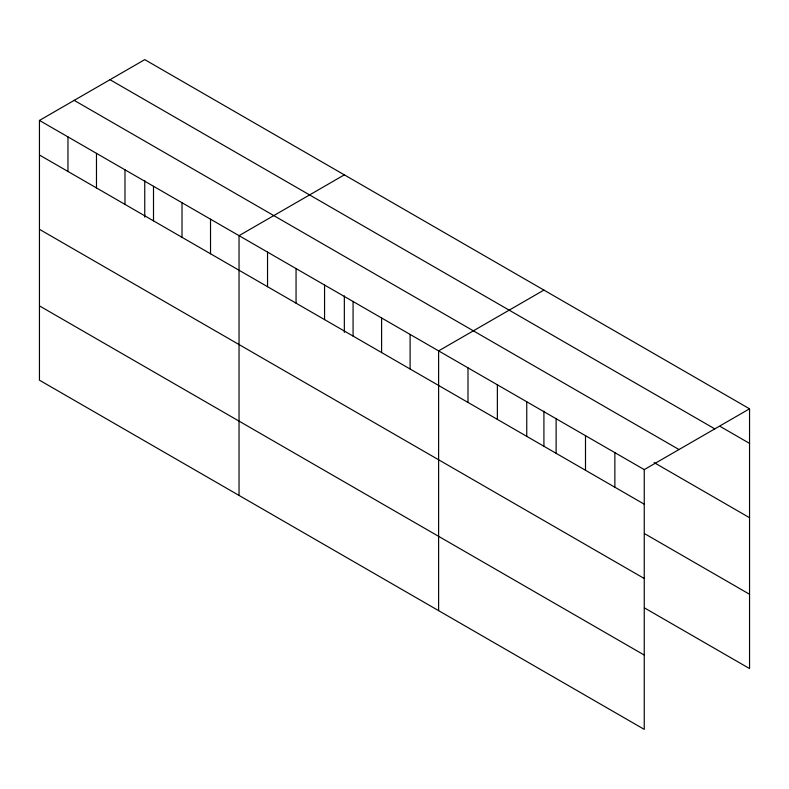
<?xml version="1.0" encoding="UTF-8"?>
<svg xmlns="http://www.w3.org/2000/svg" width="789" height="789" viewBox="0 0 789 789"><rect width="100%" height="100%" fill="white"/><g stroke="black" fill="none" stroke-linecap="round" stroke-linejoin="round"><path stroke-width="1.18" d="M39.45 120.431L644.248 469.603L644.248 729.371L39.45 380.19L39.45 120.431L144.752 59.629L749.55 408.81L749.55 668.569L644.633 608.003M344.339 174.862L239.037 235.655L239.037 495.423M543.917 290.086L438.615 350.888L438.615 610.647M644.248 469.603L749.55 408.81M720.17 426.435L749.55 443.388M110.006 79.699L714.804 428.871M74.196 100.361L678.994 449.543M654.081 462.581L749.55 517.702M39.45 155.009L644.248 504.191M644.633 533.689L749.55 594.265M39.45 229.323L644.248 578.495M39.45 305.885L644.248 655.057M614.868 452.639L614.868 487.227M585.497 435.686L585.497 470.264M556.117 418.722L556.117 453.31M543.917 411.128L543.917 446.377M526.746 401.769L526.746 436.347M497.366 384.805L497.366 419.383M467.995 367.842L467.995 402.429M410.102 334.428L410.102 369.005M381.59 317.967L381.59 352.545M353.077 301.497L353.077 336.084M344.339 295.905L344.339 332.366M324.565 285.036L324.565 319.624M296.053 268.576L296.053 303.163M267.54 252.115L267.54 286.703M210.525 219.194L210.525 253.782M182.012 202.734L182.012 237.321M153.5 186.273L153.5 220.851M144.752 180.681L144.752 217.133M124.987 169.813L124.987 204.39M96.475 153.352L96.475 187.93M67.962 136.892L67.962 171.469"/></g></svg>
